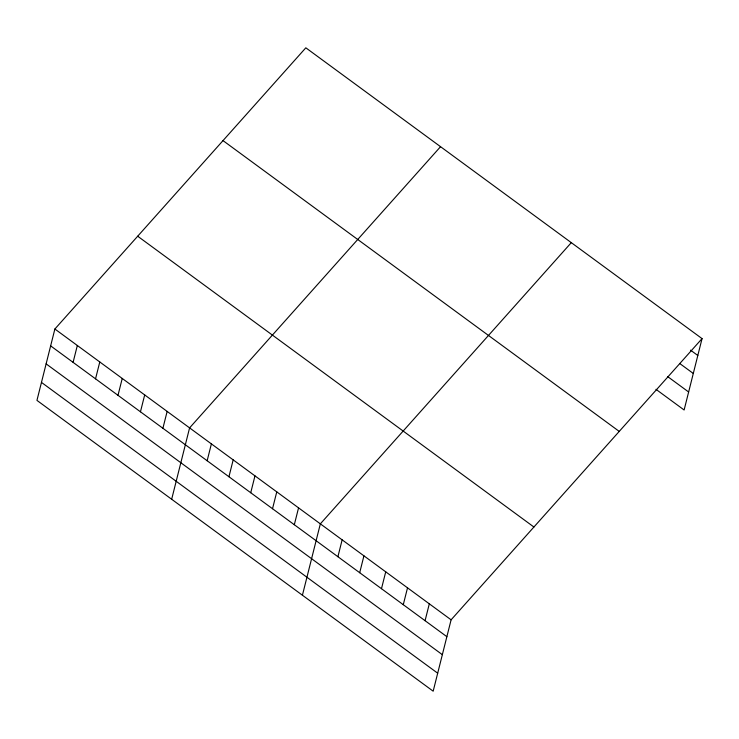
<?xml version="1.0" encoding="UTF-8"?>
<svg xmlns="http://www.w3.org/2000/svg" width="739" height="739" viewBox="0 0 739 739"><rect width="100%" height="100%" fill="white"/><g stroke="black" fill="none" stroke-linecap="round" stroke-linejoin="round"><path stroke-width="1.11" d="M54.88 329.012L36.95 400.39L433.174 691.187L451.104 619.818L702.05 338.61L305.826 47.813L54.88 329.012L451.104 619.818M73.096 362.359L77.327 345.492M95.543 378.839L99.783 361.971M118 395.319L122.24 378.451M140.456 411.799L144.687 394.931M162.903 428.278L167.143 411.411M171.67 499.259L189.59 427.89L440.546 146.682M207.151 460.748L211.391 443.88M228.942 476.738L233.182 459.88M250.733 492.737L254.973 475.87M272.525 508.728L276.765 491.86M294.316 524.727L298.556 507.859M302.417 595.228L320.347 523.849L571.293 242.651M337.908 556.707L342.139 539.849M359.699 572.707L363.93 555.839M381.49 588.697L385.721 571.829M403.282 604.696L407.522 587.828M425.073 620.686L429.313 603.818M702.05 338.61L684.12 409.988L655.973 389.324M690.549 350.147L697.81 355.477M679.677 363.468L693.293 373.463M667.76 376.668L688.637 391.993M223.012 140.613L619.236 431.41M137.694 236.221L533.918 527.018M50.64 345.88L446.864 636.685M46.123 363.865L442.347 654.671M41.467 382.405L437.691 673.201"/></g></svg>
